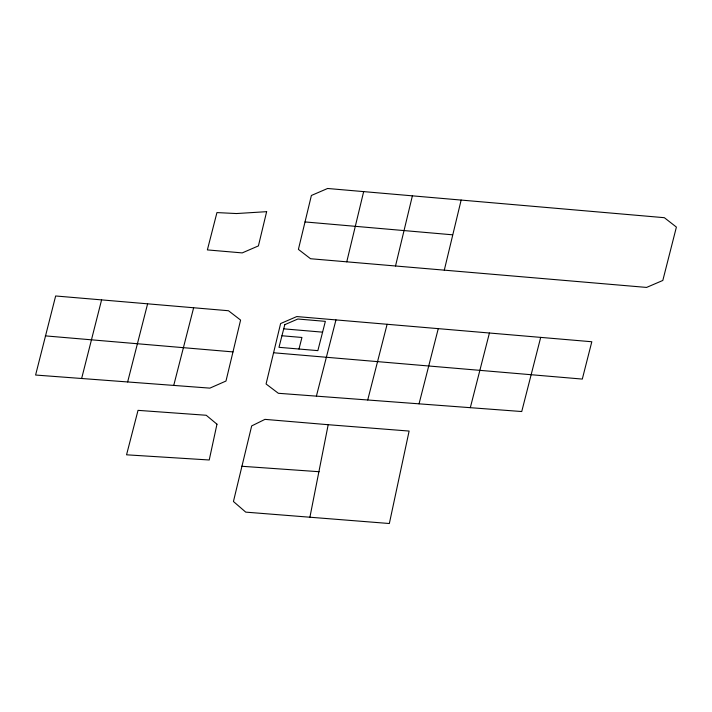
<?xml version="1.0" encoding="UTF-8"?>
<svg xmlns="http://www.w3.org/2000/svg" width="712" height="712" viewBox="0 0 712 712"><rect width="100%" height="100%" fill="white"/><g stroke="black" fill="none" stroke-linecap="round" stroke-linejoin="round"><path stroke-width="1.07" d="M309.889 517.304L328.188 424.708L409.115 431.063L389.348 523.516L245.738 512.133L233.438 501.506L251.674 425.918L264.971 419.368L328.188 424.708M444.297 270.16L461.145 200.072L664.358 217.694L676.4 227.084L662.819 280.457L646.576 287.425L310.539 258.732L298.408 249.387L311.393 195.471L327.609 188.484L461.145 200.072M395.516 265.994L412.39 195.836M346.762 261.82L363.663 191.608M232.984 351.906L240.594 320.08L228.472 310.735L101.594 299.885L55.652 295.978L35.6 375.037L209.88 388.129L225.98 381.045L232.984 351.906L45.319 335.877M81.64 378.499L101.594 299.885M127.644 381.952L147.607 303.837M367.721 399.984L387.114 324.272M419.048 403.829L438.263 328.65M193.637 307.762L173.737 385.423M298.987 349.022L301.941 337.47L281.943 335.761M316.395 396.139L335.957 319.893M470.321 407.673L489.42 333.02M540.693 337.399L521.736 411.536L278.339 393.282L266.074 383.982L280.599 323.56L296.779 316.564L591.814 341.751L582.3 379.078L273.595 352.769M241.688 466.262L319.136 471.718M283.723 328.837L322.589 332.157M452.565 234.809L305.012 221.93M216.964 424.192L209.23 459.988L126.549 454.808L138.03 410.352L206.222 415.265L216.964 424.192M266.644 211.669L258.412 245.907L242.222 252.902L207.37 249.912L216.946 212.585L236.5 213.547L266.644 211.669M284.791 324.663L278.979 347.314L317.855 350.633L325.357 321.361L297.856 319.012L284.791 324.663"/></g></svg>
